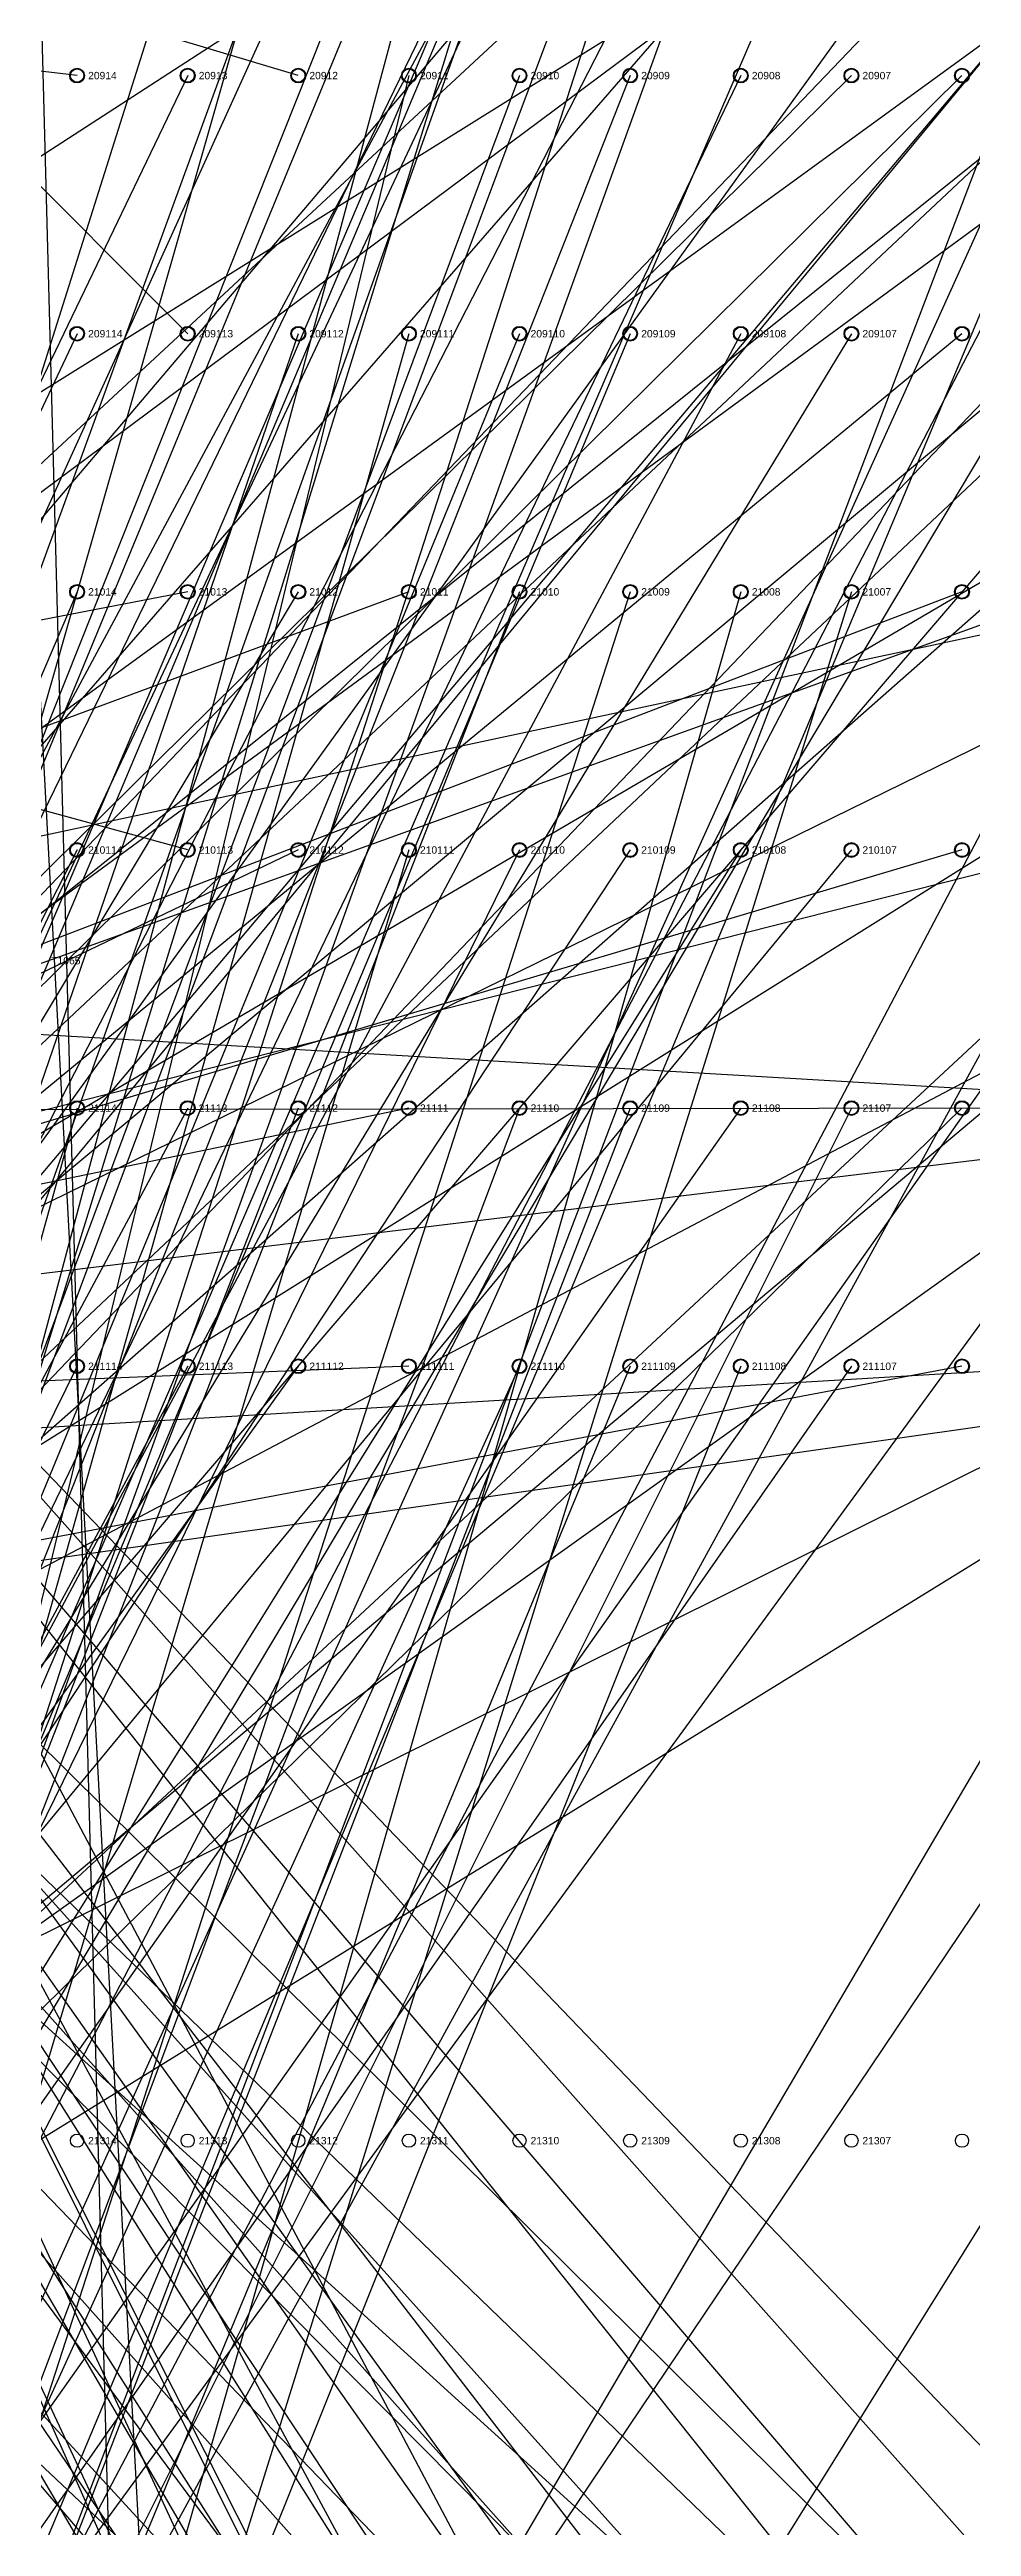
# Model space of a CAD drawing. Extents: x -5 to 376, y -217 to 241.
# Drawn here: x 292.7 to 324.5, y -19.1 to 66.2 of the extents above; entities that cross this region are included whole.
import ezdxf

# ---------------------------------------------------------------- set-up
doc = ezdxf.new("R2010")
doc.units = 0
for name, color, linetype in [('BOTTOM_TRANSFER_LABEL', 50, 'CONTINUOUS'), ('BOTTOM_WIRES_BLUE', 5, 'CONTINUOUS'), ('FIXTURE_INTERFACE_PIN', 4, 'CONTINUOUS'), ('TESTER_INTERFACE_PIN', 144, 'CONTINUOUS'), ('TESTER_INTERFACE_PIN_LABEL', 144, 'CONTINUOUS'), ('TOP_TRANSFER_LABEL', 50, 'CONTINUOUS')]:
    doc.layers.add(name, color=color, linetype=linetype)
doc.styles.get("Standard").update_dxf_attribs({"font": 'arial.ttf'})

msp = doc.modelspace()

# ---------------------------------------------------------------- linework, layer by layer
at = {"layer": 'BOTTOM_WIRES_BLUE'}
for p, q in [((343.18194, 136.4615), (246.11076, -44.32554)), ((331.75194, 136.4615), (247.3198, -49.14392)), ((339.37194, 136.4615), (248.43994, -50.6857)), ((335.56194, 136.4615), (252.349, -58.55462)), ((343.18194, 127.5715), (244.74932, -100.67544)), ((335.56194, 127.5715), (249.02922, -56.3245)), ((327.94194, 127.5715), (250.14936, -60.90412)), ((331.75194, 127.5715), (259.99948, -42.66438)), ((301.27194, -121.3485), (288.57194, 114.8715)), ((335.56194, 100.9015), (242.85956, -8.28548)), ((339.37194, 100.9015), (255.03886, -120.2436)), ((343.18194, 100.9015), (259.17906, -84.70392)), ((335.56194, 92.0115), (236.66958, 0.27432)), ((343.18194, 92.0115), (251.23902, -84.83346)), ((339.37194, 92.0115), (254.16002, -111.20374)), ((327.94194, -76.8985), (245.93042, 87.54618)), ((308.89194, -23.5585), (250.92914, 85.85454)), ((305.08194, -23.5585), (236.50194, 85.28558)), ((305.08194, -32.4485), (236.50194, 85.28558)), ((327.94194, -85.7885), (248.90984, 84.66582)), ((301.27194, 83.1215), (244.86108, -95.38462)), ((324.13194, -85.7885), (248.74982, 82.98434)), ((335.56194, 83.1215), (249.21972, 18.82648)), ((320.32194, 83.1215), (251.47016, -50.9651)), ((343.18194, 83.1215), (251.80036, -69.93382)), ((312.70194, 83.1215), (252.07976, -87.00516)), ((308.89194, 83.1215), (253.90856, -122.28322)), ((316.51194, 83.1215), (256.0701, -104.33558)), ((305.08194, 83.1215), (257.0099, -48.50384)), ((339.37194, 83.1215), (257.71094, -13.60424)), ((324.13194, 83.1215), (267.27912, 46.27626)), ((327.94194, 83.1215), (267.27912, 13.37564)), ((331.75194, 83.1215), (267.27912, -6.22554)), ((305.08194, -41.3385), (247.93194, 80.78216)), ((301.27194, -32.4485), (235.60024, 79.74584)), ((301.27194, -23.5585), (235.60024, 79.74584)), ((335.56194, 74.2315), (236.47908, 2.19456)), ((301.27194, 74.2315), (245.83898, -119.84482)), ((339.37194, 74.2315), (251.98832, 4.00558)), ((316.51194, 74.2315), (252.77064, -102.15372)), ((312.70194, 74.2315), (252.98908, -85.344)), ((308.89194, 74.2315), (255.00076, -100.05568)), ((343.18194, 74.2315), (255.3208, -92.6846)), ((305.08194, 74.2315), (257.04038, -46.37532)), ((324.13194, 74.2315), (267.27912, 38.77564)), ((327.94194, 74.2315), (267.27912, 10.87628)), ((331.75194, 74.2315), (267.27912, -3.72364)), ((293.65194, 65.3415), (229.2096, 72.86498)), ((324.13194, -68.0085), (253.11862, 72.30618)), ((324.13194, -59.1185), (253.11862, 72.30618)), ((297.46194, 56.4515), (284.76194, 69.1515)), ((301.27194, 65.3415), (288.57194, 69.1515)), ((297.46194, -121.3485), (292.38194, 69.1515)), ((320.32194, 65.3415), (221.26194, -32.4485)), ((297.46194, 65.3415), (240.05032, -54.07406)), ((331.75194, 65.3415), (250.90882, 6.06552)), ((324.13194, 65.3415), (252.44044, -5.53466)), ((343.18194, 65.3415), (252.66904, -100.15474)), ((316.51194, 65.3415), (256.21996, -59.9948)), ((339.37194, 65.3415), (257.63982, -11.67384)), ((305.08194, 65.3415), (259.7404, -122.75566)), ((312.70194, 65.3415), (260.17982, -67.54368)), ((308.89194, 65.3415), (260.53034, -64.10452)), ((327.94194, 65.3415), (267.27912, 8.37438)), ((335.56194, 65.3415), (267.27912, -6.22554)), ((316.51194, -41.3385), (219.30868, 64.2747)), ((324.13194, -50.2285), (251.02058, 59.74588)), ((324.13194, -41.3385), (251.02058, 59.74588)), ((308.89194, -32.4485), (214.50046, 56.30672)), ((312.70194, -32.4485), (233.11866, 56.7563)), ((312.70194, -23.5585), (233.11866, 56.7563)), ((293.65194, 56.4515), (240.07064, -56.89346)), ((301.27194, 56.4515), (244.8306, -107.98556)), ((324.13194, 56.4515), (248.71934, -5.715)), ((339.37194, 56.4515), (250.2789, 4.20624)), ((343.18194, 56.4515), (252.74016, -71.5137)), ((316.51194, 56.4515), (255.25984, -58.37428)), ((312.70194, 56.4515), (255.97866, -78.77556)), ((305.08194, 56.4515), (257.0988, -114.07394)), ((320.32194, 56.4515), (258.9403, -44.5135)), ((308.89194, 56.4515), (261.13994, -59.54522)), ((327.94194, 56.4515), (267.27912, 5.87502)), ((335.56194, 56.4515), (267.27912, -3.72364)), ((331.75194, 56.4515), (267.27912, -18.72488)), ((327.94194, -23.5585), (259.76072, 53.0352)), ((327.94194, -32.4485), (259.76072, 53.0352)), ((297.46194, 38.6715), (247.0404, 52.4764)), ((327.94194, -41.3385), (255.96088, 51.92522)), ((327.94194, -50.2285), (255.96088, 51.92522)), ((331.75194, -23.5585), (260.23062, 50.9143)), ((331.75194, -32.4485), (260.23062, 50.9143)), ((343.18194, 47.5615), (225.07194, -114.03076)), ((297.46194, 47.5615), (230.51008, 34.67608)), ((305.08194, 47.5615), (232.29062, 20.60448)), ((327.94194, 47.5615), (232.77068, 13.29436)), ((293.65194, 47.5615), (241.68862, -74.21372)), ((324.13194, 47.5615), (243.5606, 16.71574)), ((301.27194, 47.5615), (244.3099, -47.50562)), ((335.56194, 47.5615), (250.90882, 6.06552)), ((324.13194, -32.4485), (252.51918, 47.33544)), ((324.13194, -23.5585), (252.51918, 47.33544)), ((339.37194, 47.5615), (254.10922, -5.74548)), ((308.89194, 47.5615), (257.24104, -84.33562)), ((312.70194, 47.5615), (261.4295, -111.22406)), ((316.51194, 47.5615), (263.17194, -139.1285)), ((331.75194, 47.5615), (267.27912, 33.77438)), ((320.32194, 47.5615), (289.84194, -50.2285)), ((320.32194, 38.6715), (217.45194, -85.7885)), ((327.94194, 38.6715), (231.30002, 14.20622)), ((312.70194, 38.6715), (236.50194, -76.8985)), ((293.65194, 38.6715), (240.12906, -67.22364)), ((339.37194, 38.6715), (241.74958, -12.78382)), ((324.13194, 38.6715), (243.82984, 14.83614)), ((297.46194, -23.5585), (244.12194, 38.6715)), ((316.51194, -23.5585), (247.93194, 38.6715)), ((316.51194, -32.4485), (247.93194, 38.6715)), ((316.51194, 38.6715), (253.0094, -63.07582)), ((343.18194, 38.6715), (253.619, -113.76406)), ((305.08194, 38.6715), (255.63068, -127.07366)), ((308.89194, 38.6715), (257.57886, -65.99428)), ((301.27194, 38.6715), (267.27912, 22.37486)), ((335.56194, 38.6715), (267.27912, -18.72488)), ((331.75194, 38.6715), (267.27912, -21.22424)), ((327.94194, -59.1185), (256.61874, 37.24656)), ((327.94194, -68.0085), (256.61874, 37.24656)), ((335.56194, 29.7815), (267.27912, 33.77438)), ((320.32194, -23.5585), (263.17194, 31.58744)), ((320.32194, -32.4485), (263.17194, 31.58744)), ((327.94194, 29.7815), (235.17098, 29.62656)), ((320.32194, 29.7815), (240.31194, -130.2385)), ((297.46194, 29.7815), (241.68862, -74.21372)), ((301.27194, 29.7815), (245.92026, -111.8743)), ((339.37194, 29.7815), (249.21972, 18.82648)), ((293.65194, 29.7815), (250.6599, -125.0442)), ((305.08194, 29.7815), (251.43968, 18.71472)), ((343.18194, 29.7815), (253.26848, -103.89362)), ((316.51194, 29.7815), (258.71932, -52.39512)), ((312.70194, 29.7815), (260.17982, -105.63352)), ((308.89194, 29.7815), (261.00024, -97.42424)), ((324.13194, 29.7815), (266.93876, -26.1747)), ((331.75194, 29.7815), (267.27912, -16.22552)), ((327.94194, 20.8915), (232.7402, 15.20444)), ((301.27194, 20.8915), (247.94972, -53.33492)), ((339.37194, 20.8915), (250.28906, 8.18642)), ((305.08194, 20.8915), (251.43968, 18.71472)), ((320.32194, 20.8915), (252.52934, -76.2254)), ((324.13194, 20.8915), (257.2004, 8.26516)), ((308.89194, 20.8915), (257.37058, -92.19438)), ((343.18194, 20.8915), (257.40868, -116.85524)), ((316.51194, 20.8915), (259.92836, -120.37568)), ((312.70194, 20.8915), (261.78002, -101.89464)), ((293.65194, 20.8915), (267.27912, -32.5755)), ((297.46194, 20.8915), (267.27912, -35.07486)), ((335.56194, 20.8915), (267.27912, -21.22424)), ((331.75194, 20.8915), (267.27912, -11.22426))]:
    msp.add_line(p, q, dxfattribs=at)
at = {"layer": 'FIXTURE_INTERFACE_PIN'}
for centre in [(293.65194, 65.3415), (297.46194, 65.3415), (301.27194, 65.3415), (305.08194, 65.3415), (308.89194, 65.3415), (312.70194, 65.3415), (316.51194, 65.3415), (320.32194, 65.3415), (324.13194, 65.3415), (293.65194, 56.4515), (297.46194, 56.4515), (301.27194, 56.4515), (305.08194, 56.4515), (308.89194, 56.4515), (312.70194, 56.4515), (316.51194, 56.4515), (320.32194, 56.4515), (324.13194, 56.4515), (293.65194, 47.5615), (297.46194, 47.5615), (301.27194, 47.5615), (305.08194, 47.5615), (308.89194, 47.5615), (312.70194, 47.5615), (316.51194, 47.5615), (320.32194, 47.5615), (324.13194, 47.5615), (293.65194, 38.6715), (297.46194, 38.6715), (301.27194, 38.6715), (305.08194, 38.6715), (308.89194, 38.6715), (312.70194, 38.6715), (316.51194, 38.6715), (320.32194, 38.6715), (324.13194, 38.6715), (293.65194, 29.7815), (297.46194, 29.7815), (301.27194, 29.7815), (305.08194, 29.7815), (308.89194, 29.7815), (312.70194, 29.7815), (316.51194, 29.7815), (320.32194, 29.7815), (324.13194, 29.7815), (293.65194, 20.8915), (297.46194, 20.8915), (301.27194, 20.8915), (305.08194, 20.8915), (308.89194, 20.8915), (312.70194, 20.8915), (316.51194, 20.8915), (320.32194, 20.8915), (324.13194, 20.8915)]:
    msp.add_circle(centre, 0.254, dxfattribs=at)
at = {"layer": 'TESTER_INTERFACE_PIN'}
for centre in [(293.65194, 65.3415), (297.46194, 65.3415), (301.27194, 65.3415), (305.08194, 65.3415), (308.89194, 65.3415), (312.70194, 65.3415), (316.51194, 65.3415), (320.32194, 65.3415), (324.13194, 65.3415), (293.65194, 56.4515), (297.46194, 56.4515), (301.27194, 56.4515), (305.08194, 56.4515), (308.89194, 56.4515), (312.70194, 56.4515), (316.51194, 56.4515), (320.32194, 56.4515), (324.13194, 56.4515), (293.65194, 47.5615), (297.46194, 47.5615), (301.27194, 47.5615), (305.08194, 47.5615), (308.89194, 47.5615), (312.70194, 47.5615), (316.51194, 47.5615), (320.32194, 47.5615), (324.13194, 47.5615), (293.65194, 38.6715), (297.46194, 38.6715), (301.27194, 38.6715), (305.08194, 38.6715), (308.89194, 38.6715), (312.70194, 38.6715), (316.51194, 38.6715), (320.32194, 38.6715), (324.13194, 38.6715), (293.65194, 29.7815), (297.46194, 29.7815), (301.27194, 29.7815), (305.08194, 29.7815), (308.89194, 29.7815), (312.70194, 29.7815), (316.51194, 29.7815), (320.32194, 29.7815), (324.13194, 29.7815), (293.65194, 20.8915), (297.46194, 20.8915), (301.27194, 20.8915), (305.08194, 20.8915), (308.89194, 20.8915), (312.70194, 20.8915), (316.51194, 20.8915), (320.32194, 20.8915), (324.13194, 20.8915), (293.65194, -5.7785), (297.46194, -5.7785), (301.27194, -5.7785), (305.08194, -5.7785), (308.89194, -5.7785), (312.70194, -5.7785), (316.51194, -5.7785), (320.32194, -5.7785), (324.13194, -5.7785)]:
    msp.add_circle(centre, 0.2286, dxfattribs=at)

# ---------------------------------------------------------------- texts
at = {"layer": 'BOTTOM_TRANSFER_LABEL'}
msp.add_text('T1065', height=0.254, dxfattribs=at).set_placement((292.76294, 34.7345))
at = {"layer": 'TESTER_INTERFACE_PIN_LABEL'}
for s, p in [('20914', (294.03294, 65.2145)), ('20913', (297.84294, 65.2145)), ('20912', (301.65294, 65.2145)), ('20911', (305.46294, 65.2145)), ('20910', (309.27294, 65.2145)), ('20909', (313.08294, 65.2145)), ('20908', (316.89294, 65.2145)), ('20907', (320.70294, 65.2145)), ('209114', (294.03294, 56.3245)), ('209113', (297.84294, 56.3245)), ('209112', (301.65294, 56.3245)), ('209111', (305.46294, 56.3245)), ('209110', (309.27294, 56.3245)), ('209109', (313.08294, 56.3245)), ('209108', (316.89294, 56.3245)), ('209107', (320.70294, 56.3245)), ('21014', (294.03294, 47.4345)), ('21013', (297.84294, 47.4345)), ('21012', (301.65294, 47.4345)), ('21011', (305.46294, 47.4345)), ('21010', (309.27294, 47.4345)), ('21009', (313.08294, 47.4345)), ('21008', (316.89294, 47.4345)), ('21007', (320.70294, 47.4345)), ('210114', (294.03294, 38.5445)), ('210113', (297.84294, 38.5445)), ('210112', (301.65294, 38.5445)), ('210111', (305.46294, 38.5445)), ('210110', (309.27294, 38.5445)), ('210109', (313.08294, 38.5445)), ('210108', (316.89294, 38.5445)), ('210107', (320.70294, 38.5445)), ('21114', (294.03294, 29.6545)), ('21113', (297.84294, 29.6545)), ('21112', (301.65294, 29.6545)), ('21111', (305.46294, 29.6545)), ('21110', (309.27294, 29.6545)), ('21109', (313.08294, 29.6545)), ('21108', (316.89294, 29.6545)), ('21107', (320.70294, 29.6545)), ('211114', (294.03294, 20.7645)), ('211113', (297.84294, 20.7645)), ('211112', (301.65294, 20.7645)), ('211111', (305.46294, 20.7645)), ('211110', (309.27294, 20.7645)), ('211109', (313.08294, 20.7645)), ('211108', (316.89294, 20.7645)), ('211107', (320.70294, 20.7645)), ('21314', (294.03294, -5.9055)), ('21313', (297.84294, -5.9055)), ('21312', (301.65294, -5.9055)), ('21311', (305.46294, -5.9055)), ('21310', (309.27294, -5.9055)), ('21309', (313.08294, -5.9055)), ('21308', (316.89294, -5.9055)), ('21307', (320.70294, -5.9055))]:
    msp.add_text(s, height=0.254, dxfattribs=at).set_placement(p)
at = {"layer": 'TOP_TRANSFER_LABEL'}
msp.add_text('T1065', height=0.254, dxfattribs=at).set_placement((292.76294, 34.7345))

doc.saveas('drawing.dxf')
